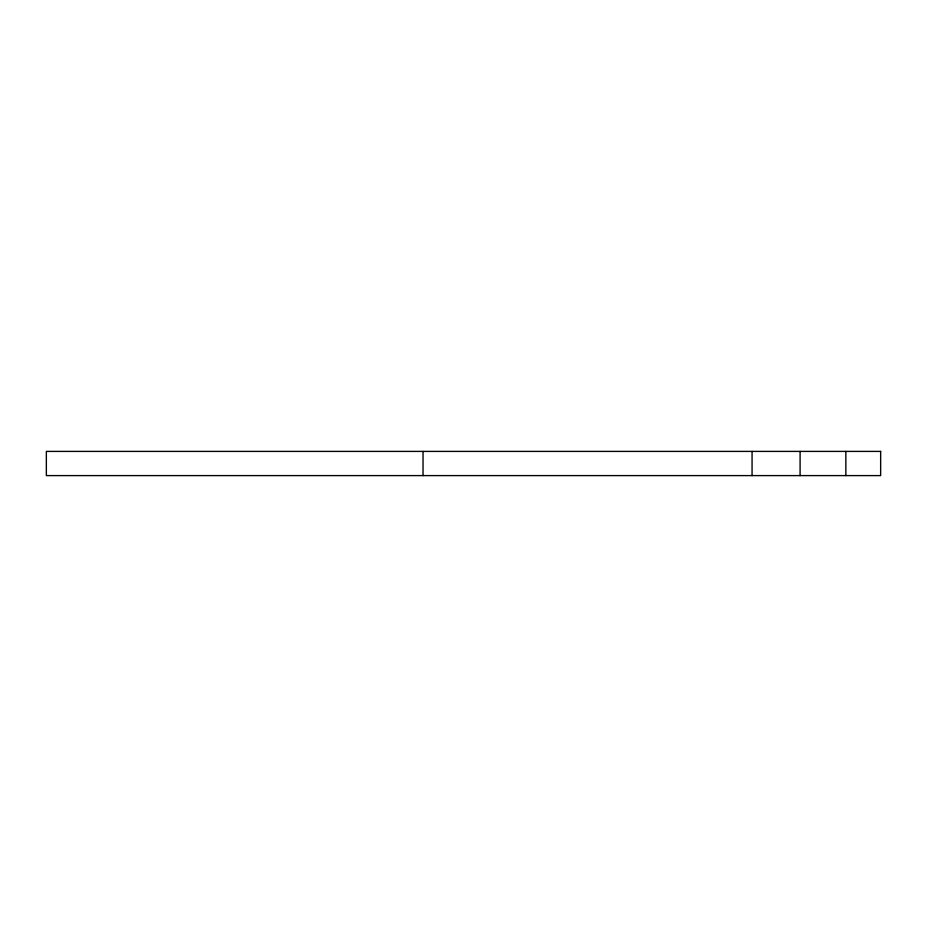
<?xml version="1.0" encoding="UTF-8"?>
<svg xmlns="http://www.w3.org/2000/svg" width="927" height="927" viewBox="0 0 927 927"><rect width="100%" height="100%" fill="white"/><g stroke="black" fill="none" stroke-linecap="round" stroke-linejoin="round"><path stroke-width="1.39" d="M845.853 451.403L845.853 475.597M800.094 451.403L800.094 475.597M752.064 451.403L752.064 475.597M423.036 451.403L423.036 475.597M880.65 451.403L46.35 451.403L46.35 475.597L880.65 475.597L880.65 451.403"/></g></svg>
